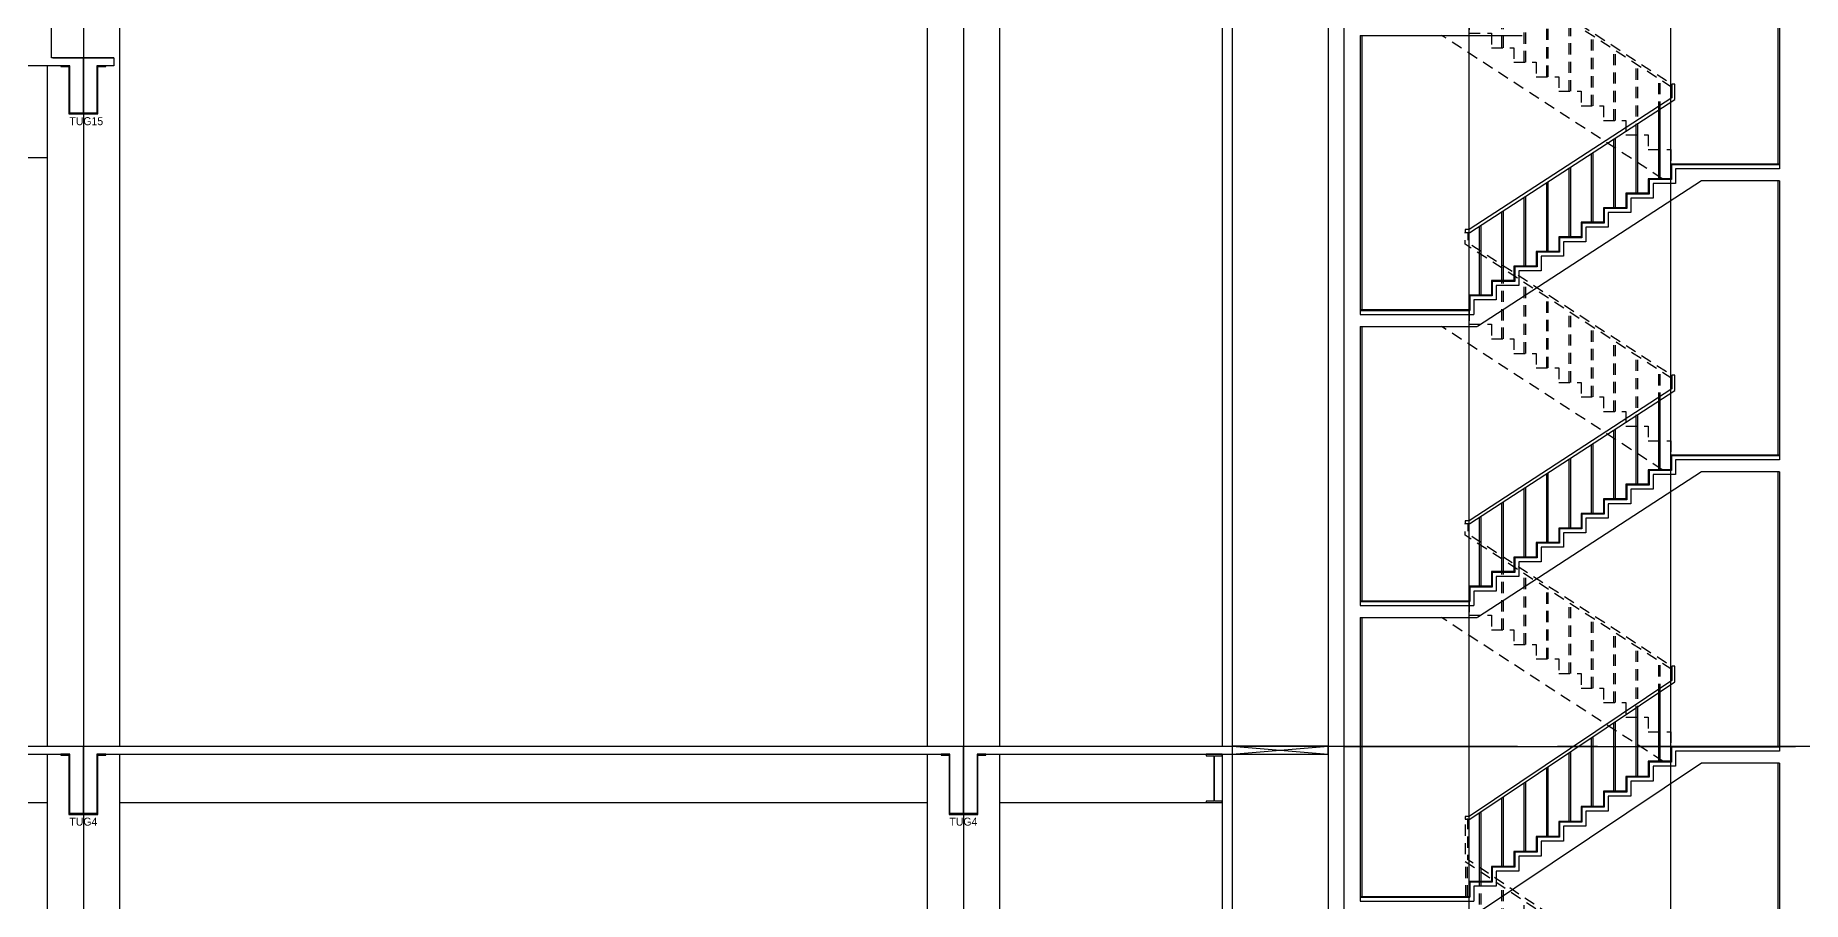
# Model space of a CAD drawing. Extents: x 152195838 to 323921156, y 365159662 to 730681027.
# Drawn here: x 160619907 to 160641997, y 365210123 to 365220944 of the extents above; entities that cross this region are included whole.
import ezdxf
from ezdxf.enums import TextEntityAlignment as Align
from ezdxf.xclip import XClip

# ---------------------------------------------------------------- set-up
doc = ezdxf.new("R2010")
doc.units = 0
doc.header["$MEASUREMENT"] = 0
doc.header["$XCLIPFRAME"] = 0
doc.linetypes.add('CEN', pattern=[63, 60, -1, 1, -1])
doc.linetypes.add('HIDK', pattern=[2.3, 1.4, -0.9])
doc.layers.get('0').update_dxf_attribs({"linetype": 'CONTINUOUS'})
doc.layers.get('Defpoints').update_dxf_attribs({"linetype": 'CONTINUOUS'})
for name, color, linetype in [('4A.TEC CEN', 1, 'CEN'), ('4A.TEC ELE 4', 9, 'CONTINUOUS'), ('4A.TEC 벽체 1', 2, 'CONTINUOUS'), ('4A.TEC 벽체 3', 4, 'CONTINUOUS'), ('CEN', 1, 'CEN'), ('COL', 2, 'CONTINUOUS'), ('ELE', 4, 'CONTINUOUS'), ('FIN', 6, 'CONTINUOUS'), ('k-BESTO', 4, 'CONTINUOUS'), ('text', 3, 'CONTINUOUS'), ('㈜SE&C 기둥', 2, 'CONTINUOUS'), ('㈜SE&C 벽체 1', 2, 'CONTINUOUS'), ('㈜SE&C 벽체 4', 7, 'CONTINUOUS')]:
    doc.layers.add(name, color=color, linetype=linetype)
doc.layers.add('DEFPOINT', color=135, linetype='CONTINUOUS', plot=False)
doc.styles.add('돋움', font='')
doc.styles.get('돋움').set_extended_font_data('돋움')

# ---------------------------------------------------------------- blocks, each defined once
blk = doc.blocks.new('A$C7c49193b')
at = {"layer": 'Defpoints'}
for p, q in [((0, 865), (760, 865)), ((380, 165), (380, 865))]:
    blk.add_line(p, q, dxfattribs=at)
at = {"layer": 'k-BESTO'}
for p, q in [((100, 765), (100, 755)), ((210, 765), (100, 765)), ((100, 765), (100, 765)), ((100, 755), (200, 755)), ((200, 755), (200, 165)), ((210, 175), (210, 765)), ((660, 765), (550, 765)), ((550, 765), (550, 175)), ((560, 165), (560, 755)), ((560, 755), (660, 755)), ((660, 755), (660, 765)), ((200, 165), (560, 165)), ((550, 175), (210, 175))]:
    blk.add_line(p, q, dxfattribs=at)
at = {"layer": 'DEFPOINT', "linetype": 'ByBlock', "style": '돋움'}
blk.add_text('TUG15', height=100, dxfattribs=at).set_placement((206, 74), align=Align.MIDDLE_LEFT)
blk = doc.blocks.new('B-2-3F')
at = {"layer": '4A.TEC 벽체 3'}
for p, q in [((38685, 9900, -1667), (38685, 0, -1667)), ((38810, 9900, -1667), (38810, 0, -1667))]:
    blk.add_line(p, q, dxfattribs=at)
at = {"layer": '㈜SE&C 기둥', "color": 8, "ltscale": 0.5, "elevation": -1667}
for points in [[(24900, 9900), (24900, 0)], [(35000, 0), (35000, 9900)], [(35900, 9900), (35900, 0)], [(24000, 0), (24000, 8500)]]:
    blk.add_lwpolyline(points, dxfattribs=at)
at = {"layer": '㈜SE&C 벽체 1'}
for p, q in [((24050, 8600, -1667), (24050, 9900, -1667)), ((24280, 8500, -1667), (19120, 8500, -1667)), ((24830, 8600, -1667), (24050, 8600, -1667)), ((24830, 8500, -1667), (24620, 8500, -1667)), ((24830, 8600, -1667), (24830, 8500, -1667))]:
    blk.add_line(p, q, dxfattribs=at)
at = {"layer": '㈜SE&C 벽체 4'}
blk.add_line((24000, 7350, -1667), (13900, 7350, -1667), dxfattribs=at)
at = {"layer": 'ELE'}
blk.add_blockref('A$C7c49193b', (24070, 7735, -1667), dxfattribs=at)
blk = doc.blocks.new('A$Cf633c675')
at = {"color": 6, "lineweight": -3}
for p, q in [((75900, 46301, 0), (75900, 47161, 0)), ((75920, 46301, 0), (75920, 47174, 0)), ((75620, 46119, 0), (75620, 46980, 0)), ((75640, 46119, 0), (75640, 46993, 0)), ((75060, 45756, 0), (75060, 46616, 0)), ((75080, 45756, 0), (75080, 46629, 0)), ((75340, 45937, 0), (75340, 46798, 0)), ((75360, 45937, 0), (75360, 46811, 0)), ((74780, 45574, 0), (74780, 46434, 0)), ((74800, 45574, 0), (74800, 46447, 0)), ((74500, 45392, 0), (74500, 46252, 0)), ((74520, 45392, 0), (74520, 46265, 0)), ((74220, 45210, 0), (74220, 46070, 0)), ((74240, 45210, 0), (74240, 46083, 0)), ((73940, 45028, 0), (73940, 45889, 0)), ((73960, 45028, 0), (73960, 45902, 0)), ((73660, 44847, 0), (73660, 45707, 0)), ((73680, 44847, 0), (73680, 45720, 0)), ((75900, 42665, 0), (75900, 43525, 0)), ((75920, 42665, 0), (75920, 43538, 0)), ((75620, 42483, 0), (75620, 43343, 0)), ((75640, 42483, 0), (75640, 43356, 0)), ((75340, 42301, 0), (75340, 43161, 0)), ((75360, 42301, 0), (75360, 43174, 0)), ((75060, 42119, 0), (75060, 42980, 0)), ((75080, 42119, 0), (75080, 42993, 0)), ((74780, 41937, 0), (74780, 42798, 0)), ((74800, 41937, 0), (74800, 42811, 0)), ((74220, 41574, 0), (74220, 42434, 0)), ((74240, 41574, 0), (74240, 42447, 0)), ((74500, 41756, 0), (74500, 42616, 0)), ((74520, 41756, 0), (74520, 42629, 0)), ((73940, 41392, 0), (73940, 42252, 0)), ((73960, 41392, 0), (73960, 42265, 0)), ((73660, 41210, 0), (73660, 42070, 0)), ((73680, 41210, 0), (73680, 42083, 0)), ((75900, 39023, 0), (75900, 39880, 0)), ((75920, 39023, 0), (75920, 39893, 0)), ((75620, 38835, 0), (75620, 39693, 0)), ((75640, 38835, 0), (75640, 39706, 0)), ((75080, 38460, 0), (75080, 39331, 0)), ((75340, 38648, 0), (75340, 39505, 0)), ((75360, 38648, 0), (75360, 39518, 0)), ((74780, 38273, 0), (74780, 39130, 0)), ((74800, 38273, 0), (74800, 39143, 0)), ((75060, 38460, 0), (75060, 39318, 0)), ((74500, 38085, 0), (74500, 38943, 0)), ((74520, 38085, 0), (74520, 38956, 0)), ((74220, 37898, 0), (74220, 38755, 0)), ((74240, 37898, 0), (74240, 38768, 0)), ((73940, 37710, 0), (73940, 38568, 0)), ((73960, 37710, 0), (73960, 38581, 0)), ((73660, 37523, 0), (73660, 38380, 0)), ((73680, 37523, 0), (73680, 38393, 0))]:
    blk.add_line(p, q, dxfattribs=at)
at = {"color": 6, "lineweight": -3, "elevation": 0, "flags": 128}
for points in [[(76065, 47310), (73530, 45665), (73480, 45665), (73480, 45630), (73541, 45630), (76100, 47291), (76100, 47483), (76065, 47483)], [(76065, 43674), (73530, 42028), (73480, 42028), (73480, 41993), (73541, 41993), (76100, 43655), (76100, 43847), (76065, 43847)]]:
    blk.add_lwpolyline(points, close=True, dxfattribs=at)
blk.add_lwpolyline([(76100, 40014), (76100, 40210), (76065, 40210), (76065, 40033), (73530, 38335), (73480, 38335), (73480, 38300), (73540, 38300), (76100, 40014)], dxfattribs=at)
at = {"layer": '4A.TEC CEN', "color": 8, "ltscale": 500}
blk.add_line((58362, 39210, 0), (92848, 39210, 0), dxfattribs=at)
at = {"layer": '4A.TEC 벽체 1'}
for p, q in [((77410, 49000, 0), (77410, 46423, 0)), ((72170, 48091, 0), (72170, 44605, 0)), ((72170, 48091, 0), (74193, 48091, 0)), ((77410, 46273, 0), (77410, 42787, 0)), ((72170, 44605, 0), (73590, 44605, 0)), ((72170, 44455, 0), (72170, 40968, 0)), ((72170, 44455, 0), (73633, 44455, 0)), ((77410, 42637, 0), (77410, 39150, 0)), ((72170, 40968, 0), (73590, 40968, 0)), ((72170, 40818, 0), (72170, 37275, 0)), ((72170, 40818, 0), (73633, 40818, 0)), ((77410, 39000, 0), (77410, 34650, 0)), ((72170, 37275, 0), (73590, 37275, 0))]:
    blk.add_line(p, q, dxfattribs=at)
at = {"layer": '4A.TEC 벽체 1', "elevation": 0, "flags": 128}
for points in [[(77410, 46423), (76110, 46423), (76110, 46241), (75830, 46241), (75830, 46059), (75550, 46059), (75550, 45877), (75270, 45877), (75270, 45696), (74990, 45696), (74990, 45514), (74710, 45514), (74710, 45332), (74430, 45332), (74430, 45150), (74150, 45150), (74150, 44968), (73870, 44968), (73870, 44787), (73590, 44787), (73590, 44605)], [(77410, 46273), (76434, 46273), (73634, 44455)], [(77410, 42787), (76110, 42787), (76110, 42605), (75830, 42605), (75830, 42423), (75550, 42423), (75550, 42241), (75270, 42241), (75270, 42059), (74990, 42059), (74990, 41877), (74710, 41877), (74710, 41696), (74430, 41696), (74430, 41514), (74150, 41514), (74150, 41332), (73870, 41332), (73870, 41150), (73590, 41150), (73590, 40968)], [(77410, 42637), (76434, 42637), (73634, 40818)], [(77410, 39150), (76110, 39150), (76110, 38963), (75830, 38963), (75830, 38775), (75550, 38775), (75550, 38588), (75270, 38588), (75270, 38400), (74990, 38400), (74990, 38213), (74710, 38213), (74710, 38025), (74430, 38025), (74430, 37838), (74150, 37838), (74150, 37650), (73870, 37650), (73870, 37463), (73590, 37463), (73590, 37275)], [(77410, 39000), (76435, 39000), (73635, 37125)]]:
    blk.add_lwpolyline(points, dxfattribs=at)
at = {"layer": 'CEN'}
blk.add_line((71970, -101147, 0), (71970, 85715, 0), dxfattribs=at)
at = {"layer": 'COL', "color": 253, "linetype": 'HIDK', "ltscale": 100}
for p, q in [((73940, 47937, 0), (73940, 48818, 0)), ((73960, 47937, 0), (73960, 48805, 0)), ((74220, 47756, 0), (74220, 48636, 0)), ((74240, 47756, 0), (74240, 48623, 0)), ((74500, 47574, 0), (74500, 48455, 0)), ((74520, 47574, 0), (74520, 48441, 0)), ((74780, 47392, 0), (74780, 48273, 0)), ((74800, 47392, 0), (74800, 48259, 0)), ((75060, 47210, 0), (75060, 48091, 0)), ((75080, 47210, 0), (75080, 48078, 0)), ((75340, 47028, 0), (75340, 47909, 0)), ((75360, 47028, 0), (75360, 47896, 0)), ((75620, 46847, 0), (75620, 47727, 0)), ((75640, 46847, 0), (75640, 47714, 0)), ((75900, 46665, 0), (75900, 47546, 0)), ((75920, 46665, 0), (75920, 47532, 0)), ((73940, 44301, 0), (73940, 45182, 0)), ((73960, 44301, 0), (73960, 45169, 0)), ((74220, 44119, 0), (74220, 45000, 0)), ((74240, 44119, 0), (74240, 44987, 0)), ((74500, 43937, 0), (74500, 44818, 0)), ((74520, 43937, 0), (74520, 44805, 0)), ((74780, 43756, 0), (74780, 44636, 0)), ((74800, 43756, 0), (74800, 44623, 0)), ((75060, 43574, 0), (75060, 44455, 0)), ((75080, 43574, 0), (75080, 44441, 0)), ((75340, 43392, 0), (75340, 44273, 0)), ((75360, 43392, 0), (75360, 44259, 0)), ((75620, 43210, 0), (75620, 44091, 0)), ((75640, 43210, 0), (75640, 44078, 0)), ((75900, 43028, 0), (75900, 43909, 0)), ((75920, 43028, 0), (75920, 43896, 0)), ((73940, 40665, 0), (73940, 41546, 0)), ((73960, 40665, 0), (73960, 41532, 0)), ((74220, 40483, 0), (74220, 41364, 0)), ((74240, 40483, 0), (74240, 41350, 0)), ((74500, 40301, 0), (74500, 41182, 0)), ((74520, 40301, 0), (74520, 41169, 0)), ((74780, 40119, 0), (74780, 41000, 0)), ((74800, 40119, 0), (74800, 40987, 0)), ((75060, 39937, 0), (75060, 40818, 0)), ((75080, 39937, 0), (75080, 40805, 0)), ((75340, 39756, 0), (75340, 40636, 0)), ((75360, 39756, 0), (75360, 40623, 0)), ((75620, 39574, 0), (75620, 40455, 0)), ((75640, 39574, 0), (75640, 40441, 0)), ((75900, 39392, 0), (75900, 40273, 0)), ((75920, 39392, 0), (75920, 40259, 0)), ((73490, 37335, 0), (73490, 37767, 0)), ((73510, 37335, 0), (73510, 37754, 0)), ((73660, 36773, 0), (73660, 37654, 0)), ((73680, 36773, 0), (73680, 37640, 0)), ((73940, 36585, 0), (73940, 37466, 0)), ((73960, 36585, 0), (73960, 37453, 0)), ((74220, 36398, 0), (74220, 37279, 0))]:
    blk.add_line(p, q, dxfattribs=at)
at = {"layer": 'COL', "color": 253, "linetype": 'HIDK', "ltscale": 100, "elevation": 0, "flags": 128}
for points in [[(76065, 47441), (73480, 49120), (73480, 49266), (73516, 49266), (73516, 49138), (76065, 47483)], [(75944, 46301), (73187, 48091)], [(76065, 43805), (73480, 45483), (73480, 45630), (73516, 45630), (73516, 45502), (76065, 43847)], [(75944, 42665), (73187, 44455)], [(76065, 40168), (73480, 41847), (73480, 41993), (73516, 41993), (73516, 41865), (76065, 40210)], [(75953, 39023), (73187, 40818)], [(76065, 36085), (73516, 37792), (73516, 38300), (73480, 38300), (73480, 37774), (76065, 36043)]]:
    blk.add_lwpolyline(points, dxfattribs=at)
at = {"layer": 'COL', "color": 253, "linetype": 'HIDK', "ltscale": 100, "elevation": 0}
for points in [[(73250, 48301), (73530, 48301), (73530, 48119), (73810, 48119), (73810, 47937), (74090, 47937), (74090, 47756), (74370, 47756), (74370, 47574), (74650, 47574), (74650, 47392), (74930, 47392), (74930, 47210), (75210, 47210), (75210, 47028), (75490, 47028), (75490, 46847), (75770, 46847), (75770, 46665), (76050, 46665), (76050, 46483)], [(73250, 44665), (73530, 44665), (73530, 44483), (73810, 44483), (73810, 44301), (74090, 44301), (74090, 44119), (74370, 44119), (74370, 43937), (74650, 43937), (74650, 43756), (74930, 43756), (74930, 43574), (75210, 43574), (75210, 43392), (75490, 43392), (75490, 43210), (75770, 43210), (75770, 43028), (76050, 43028), (76050, 42847)], [(73250, 41028), (73530, 41028), (73530, 40847), (73810, 40847), (73810, 40665), (74090, 40665), (74090, 40483), (74370, 40483), (74370, 40301), (74650, 40301), (74650, 40119), (74930, 40119), (74930, 39937), (75210, 39937), (75210, 39756), (75490, 39756), (75490, 39574), (75770, 39574), (75770, 39392), (76050, 39392), (76050, 39210)]]:
    blk.add_lwpolyline(points, dxfattribs=at)
at = {"layer": 'DEFPOINT'}
for p, q in [((73530, -101367, 0), (73530, 85495, 0)), ((76050, -101367, 0), (76050, 85495, 0))]:
    blk.add_line(p, q, dxfattribs=at)
at = {"layer": 'FIN', "color": 5, "ltscale": 30}
for p, q in [((77390, 49000, 0), (77390, 46483, 0)), ((72190, 48091, 0), (72190, 44665, 0)), ((77390, 46273, 0), (77390, 42847, 0)), ((72170, 44665, 0), (73530, 44665, 0)), ((72170, 44655, 0), (73540, 44655, 0)), ((72190, 44455, 0), (72190, 41028, 0)), ((77390, 42637, 0), (77390, 39210, 0)), ((72170, 41028, 0), (73530, 41028, 0)), ((72170, 41018, 0), (73540, 41018, 0)), ((72190, 40818, 0), (72190, 37335, 0)), ((77390, 39000, 0), (77390, 34710, 0)), ((72170, 37335, 0), (73530, 37335, 0)), ((72170, 37325, 0), (73540, 37325, 0))]:
    blk.add_line(p, q, dxfattribs=at)
at = {"layer": 'FIN', "color": 5, "ltscale": 30, "elevation": 0, "flags": 128}
for points in [[(77410, 46483), (76050, 46483), (76050, 46301), (75770, 46301), (75770, 46119), (75490, 46119), (75490, 45937), (75210, 45937), (75210, 45756), (74930, 45756), (74930, 45574), (74650, 45574), (74650, 45392), (74370, 45392), (74370, 45210), (74090, 45210), (74090, 45028), (73810, 45028), (73810, 44847), (73530, 44847), (73530, 44665)], [(77410, 46473), (76060, 46473), (76060, 46291), (75780, 46291), (75780, 46109), (75500, 46109), (75500, 45927), (75220, 45927), (75220, 45746), (74940, 45746), (74940, 45564), (74660, 45564), (74660, 45382), (74380, 45382), (74380, 45200), (74100, 45200), (74100, 45018), (73820, 45018), (73820, 44837), (73540, 44837), (73540, 44655)], [(77410, 42847), (76050, 42847), (76050, 42665), (75770, 42665), (75770, 42483), (75490, 42483), (75490, 42301), (75210, 42301), (75210, 42119), (74930, 42119), (74930, 41937), (74650, 41937), (74650, 41756), (74370, 41756), (74370, 41574), (74090, 41574), (74090, 41392), (73810, 41392), (73810, 41210), (73530, 41210), (73530, 41028)], [(77410, 42837), (76060, 42837), (76060, 42655), (75780, 42655), (75780, 42473), (75500, 42473), (75500, 42291), (75220, 42291), (75220, 42109), (74940, 42109), (74940, 41927), (74660, 41927), (74660, 41746), (74380, 41746), (74380, 41564), (74100, 41564), (74100, 41382), (73820, 41382), (73820, 41200), (73540, 41200), (73540, 41018)], [(77410, 39210), (76050, 39210), (76050, 39023), (75770, 39023), (75770, 38835), (75490, 38835), (75490, 38648), (75210, 38648), (75210, 38460), (74930, 38460), (74930, 38273), (74650, 38273), (74650, 38085), (74370, 38085), (74370, 37898), (74090, 37898), (74090, 37710), (73810, 37710), (73810, 37523), (73530, 37523), (73530, 37335)], [(77410, 39200), (76060, 39200), (76060, 39013), (75780, 39013), (75780, 38825), (75500, 38825), (75500, 38638), (75220, 38638), (75220, 38450), (74940, 38450), (74940, 38263), (74660, 38263), (74660, 38075), (74380, 38075), (74380, 37888), (74100, 37888), (74100, 37700), (73820, 37700), (73820, 37513), (73540, 37513), (73540, 37325)]]:
    blk.add_lwpolyline(points, dxfattribs=at)
blk = doc.blocks.new('A$C9989e60b')
at = {"layer": 'Defpoints'}
for p, q in [((0, 1014), (760, 1014)), ((380, 164), (380, 1014))]:
    blk.add_line(p, q, dxfattribs=at)
at = {"layer": 'k-BESTO'}
for p, q in [((100, 914), (100, 904)), ((210, 914), (100, 914)), ((100, 914), (100, 914)), ((100, 904), (200, 904)), ((200, 904), (200, 164)), ((210, 174), (210, 914)), ((660, 914), (550, 914)), ((550, 914), (550, 174)), ((560, 164), (560, 904)), ((560, 904), (660, 904)), ((660, 904), (660, 914)), ((200, 164), (560, 164)), ((550, 174), (210, 174))]:
    blk.add_line(p, q, dxfattribs=at)
at = {"layer": 'DEFPOINT', "linetype": 'ByBlock', "style": '돋움'}
blk.add_text('TUG4', height=100, dxfattribs=at).set_placement((206, 73), align=Align.MIDDLE_LEFT)
blk = doc.blocks.new('B-2-2F')
at = {"layer": '4A.TEC ELE 4'}
for p, q in [((38860, 9900, -1667), (40060, 10000, -211458)), ((38860, 10000, -208125), (40060, 9900, -5000))]:
    blk.add_line(p, q, dxfattribs=at)
at = {"layer": '4A.TEC ELE 4', "elevation": -208125}
blk.add_lwpolyline([(40060, 10000), (38860, 10000), (38860, 9900), (40060, 9900)], close=True, dxfattribs=at)
at = {"layer": '4A.TEC 벽체 3'}
for p, q in [((38735, 9900), (38735, -250)), ((38860, 9900), (38860, -250))]:
    blk.add_line(p, q, dxfattribs=at)
at = {"layer": 'ELE', "flags": 128}
blk.add_lwpolyline([(38735, 9900), (38535, 9900), (38535, 9883), (38629, 9883), (38629, 9317), (38535, 9317), (38535, 9300), (38735, 9300), (38735, 9317), (38640, 9317), (38640, 9883), (38735, 9883)], close=True, dxfattribs=at)
at = {"layer": '㈜SE&C 기둥', "color": 8, "ltscale": 0.5, "elevation": -1667}
for points in [[(24050, 0), (24050, 9900)], [(24950, 9900), (24950, 0)], [(35050, 0), (35050, 9900)], [(35950, 9900), (35950, 0)]]:
    blk.add_lwpolyline(points, dxfattribs=at)
at = {"layer": '㈜SE&C 벽체 1'}
for p, q in [((50, 10000, -1667), (40060, 10000, -1667)), ((13670, 9900, -1667), (24330, 9900, -1667)), ((24670, 9900, -1667), (35330, 9900, -1667)), ((35670, 9900, -1667), (40060, 9900, -1667))]:
    blk.add_line(p, q, dxfattribs=at)
at = {"layer": '㈜SE&C 벽체 4'}
for p, q in [((13950, 9300, -1667), (24050, 9300, -1667)), ((24950, 9300, -1667), (35050, 9300, -1667)), ((35950, 9300, -1667), (38735, 9300, -1667))]:
    blk.add_line(p, q, dxfattribs=at)
at = {"layer": 'ELE'}
for p in [(24120, 8986), (35120, 8986)]:
    blk.add_blockref('A$C9989e60b', p, dxfattribs=at)

msp = doc.modelspace()

# ---------------------------------------------------------------- linework, layer by layer
at = {"layer": '4A.TEC CEN', "color": 8, "ltscale": 500}
msp.add_line((160545434.12, 365212063.33), (160776798.99, 365212063.33), dxfattribs=at)
at = {"layer": '4A.TEC CEN', "color": 8, "ltscale": 500, "flags": 128}
for points in [[(160620506.94, 365253346.04), (160620506.94, 365183761.87)], [(160631506.94, 365253346.04), (160631506.94, 365183761.87)]]:
    msp.add_lwpolyline(points, dxfattribs=at)
at = {"layer": '㈜SE&C 벽체 1'}
msp.add_line((160636066.94, 365232063.33), (160636066.94, 365193763.33), dxfattribs=at)

# ---------------------------------------------------------------- block references
ref = msp.add_blockref('A$Cf633c675', (160564297.42, 365172853.16))
XClip(ref).set_block_clipping_path([(71969.5286620855, 10908.7128179073), (77609.5286620855, 80492.8788198829)])
at = {"layer": 'text'}
for name, p in [('B-2-3F', (160596056.94, 365212063.33, 1666.67)), ('B-2-2F', (160596006.94, 365202063.33))]:
    msp.add_blockref(name, p, dxfattribs=at)

doc.saveas('drawing.dxf')
